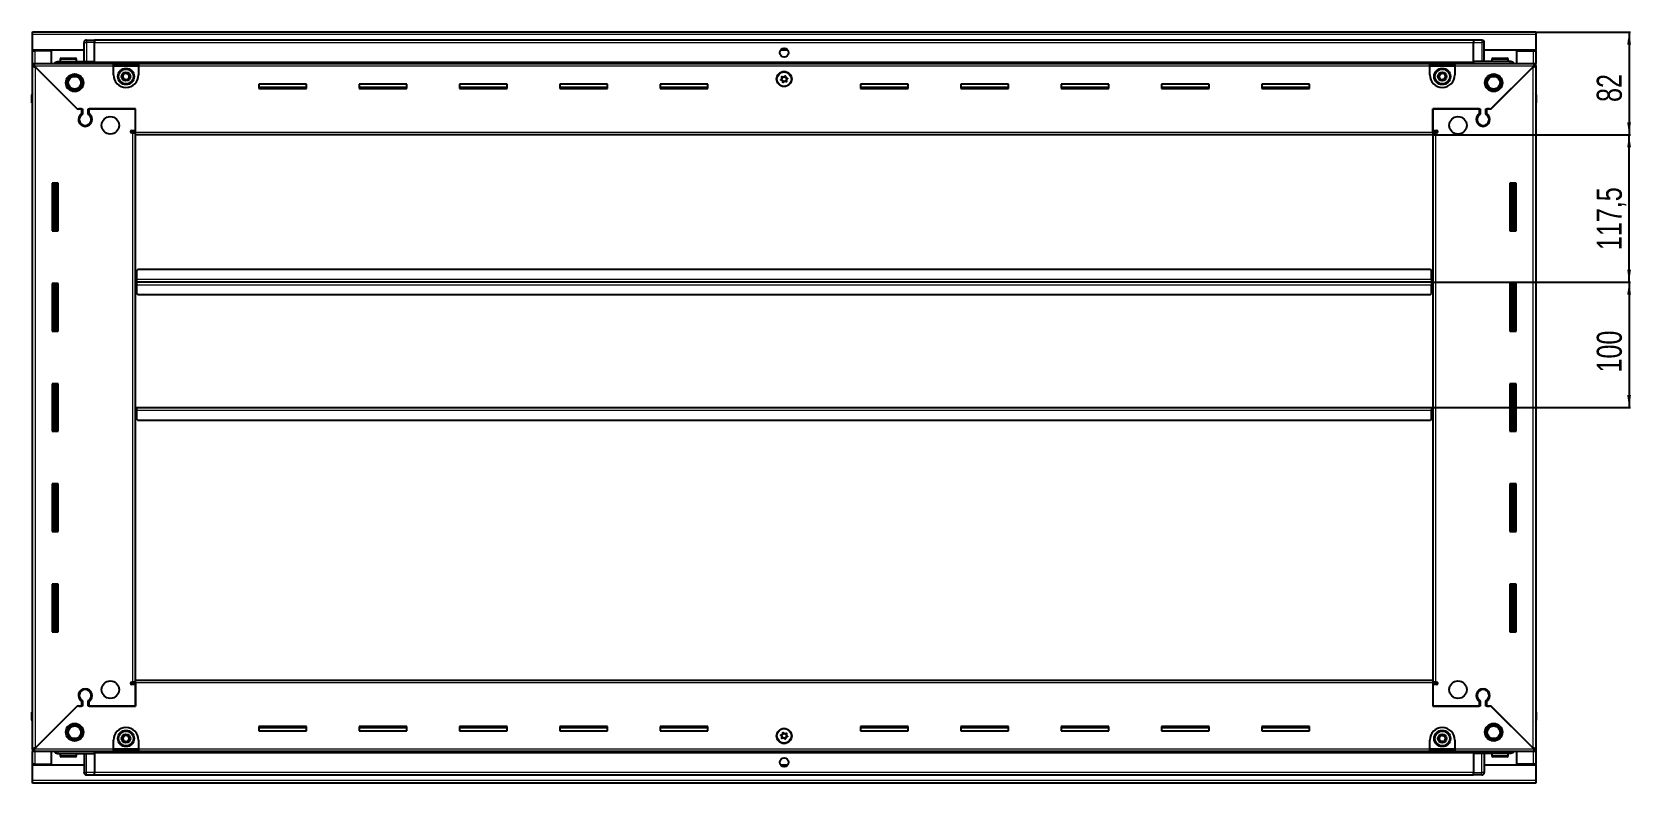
# Model space of a CAD drawing. Header units: millimetres. Extents: x 1315 to 5825, y -923 to 1662.
# Drawn here: x 4549 to 5825, y 877 to 1476 of the extents above; entities that cross this region are included whole.
import ezdxf

# ---------------------------------------------------------------- set-up
doc = ezdxf.new("R2010")
doc.units = ezdxf.units.MM
doc.layers.add('FORMAT', color=7, linetype='Continuous')
doc.styles.add('SLDTEXTSTYLE0', font='TXT', dxfattribs={"width": 0.75})
doc.dimstyles.new('SLDDIMSTYLE0', dxfattribs={"dimtxt": 20, "dimasz": 10, "dimexe": 0, "dimexo": 0.0625, "dimgap": 5, "dimtad": 2, "dimdec": 1, "dimrnd": 1e-09, "dimzin": 12, "dimdsep": 46, "dimtxsty": 'SLDTEXTSTYLE0', "dimsah": 1, "dimcen": 0.09, "dimadec": 0, "dimazin": 3, "dimtfac": 1, "dimtofl": 0, "dimtmove": 0, "dimatfit": 3, "dimfxl": 0, "dimfrac": 2, "dimtolj": 1, "dimtzin": 12, "dimarcsym": 0})

# ---------------------------------------------------------------- blocks, each defined once
blk = doc.blocks.new('_D_6')
at = {"layer": 'FORMAT'}
for p, q in [((5748.9, 1475.8), (5824.4, 1475.8)), ((5823.4, 1475.8), (5823.4, 1393.8)), ((5666.9, 1393.8), (5824.4, 1393.8))]:
    blk.add_line(p, q, dxfattribs=at)
for points in [[(5823.4, 1475.8), (5821.9, 1465.8), (5824.9, 1465.8)], [(5823.4, 1393.8), (5824.9, 1403.8), (5821.9, 1403.8)]]:
    blk.add_solid(points, dxfattribs=at)
at = {"layer": 'FORMAT', "insert": (5797.6, 1420), "char_height": 20, "attachment_point": 1, "rotation": 90, "style": 'SLDTEXTSTYLE0'}
blk.add_mtext('82', dxfattribs=at)
blk = doc.blocks.new('_D_7')
at = {"layer": 'FORMAT'}
for p, q in [((5666.9, 1393.8), (5824.4, 1393.8)), ((5823.4, 1276.3), (5823.4, 1393.8)), ((5665.9, 1276.3), (5824.4, 1276.3))]:
    blk.add_line(p, q, dxfattribs=at)
for points in [[(5823.4, 1393.8), (5821.9, 1383.8), (5824.9, 1383.8)], [(5823.4, 1276.3), (5824.9, 1286.3), (5821.9, 1286.3)]]:
    blk.add_solid(points, dxfattribs=at)
at = {"layer": 'FORMAT', "insert": (5797.6, 1301.8), "char_height": 20, "attachment_point": 1, "rotation": 90, "style": 'SLDTEXTSTYLE0'}
blk.add_mtext('117,5', dxfattribs=at)
blk = doc.blocks.new('_D_8')
at = {"layer": 'FORMAT'}
for p, q in [((5665.9, 1276.3), (5824.4, 1276.3)), ((5823.4, 1276.3), (5823.4, 1176.3)), ((5665.9, 1176.3), (5824.4, 1176.3))]:
    blk.add_line(p, q, dxfattribs=at)
for points in [[(5823.4, 1276.3), (5821.9, 1266.3), (5824.9, 1266.3)], [(5823.4, 1176.3), (5824.9, 1186.3), (5821.9, 1186.3)]]:
    blk.add_solid(points, dxfattribs=at)
at = {"layer": 'FORMAT', "insert": (5797.6, 1204.2), "char_height": 20, "attachment_point": 1, "rotation": 90, "style": 'SLDTEXTSTYLE0'}
blk.add_mtext('100', dxfattribs=at)

msp = doc.modelspace()

# ---------------------------------------------------------------- linework, layer by layer
at = {"color": 7, "linetype": 'Continuous', "lineweight": 25}
for p, q in [((4549.89, 1475.82), (5748.89, 1475.82)), ((4549.89, 1473.72), (4549.89, 1475.82)), ((4549.89, 1461.32), (4549.89, 1473.72)), ((4590.89, 1452.32), (4590.89, 1467.32)), ((4591.57, 1468.82), (4591.57, 1468.82)), ((4592.89, 1469.32), (4599.39, 1469.32)), ((4592.89, 1469.32), (4599.39, 1469.32)), ((4599.39, 1469.32), (4599.39, 1469.32)), ((4599.39, 1469.32), (4599.39, 1469.32)), ((4599.39, 1469.32), (4599.39, 1467.32)), ((5699.39, 1469.17), (4599.39, 1469.17)), ((4599.39, 1452.32), (4599.39, 1467.32)), ((5699.39, 1469.32), (5699.39, 1469.32)), ((5705.89, 1469.32), (5699.39, 1469.32)), ((5705.89, 1469.32), (5699.39, 1469.32)), ((5699.39, 1469.32), (5699.39, 1467.32)), ((5699.39, 1452.32), (5699.39, 1467.32)), ((5707.89, 1467.32), (5707.89, 1467.32)), ((5707.89, 1452.32), (5707.89, 1467.32)), ((5748.89, 1475.82), (5748.89, 1473.72)), ((5748.89, 1473.72), (5748.89, 1461.32)), ((4590.89, 1461.32), (4549.89, 1461.32)), ((4549.89, 1460.82), (4549.89, 1461.32)), ((4549.89, 1450.57), (4549.89, 1460.82)), ((4549.89, 1460.82), (4551.99, 1460.82)), ((4551.39, 1460.82), (4551.39, 1461.32)), ((4564.89, 1460.82), (4551.99, 1460.82)), ((4564.89, 1450.57), (4564.89, 1460.82)), ((4571.89, 1454.22), (4571.89, 1452.32)), ((4572.69, 1455.02), (4584.09, 1455.02)), ((4584.89, 1452.32), (4584.89, 1454.22)), ((5152.27, 1461.32), (5146.52, 1461.32)), ((5748.89, 1461.32), (5707.89, 1461.32)), ((5713.89, 1454.22), (5713.89, 1452.32)), ((5714.69, 1455.02), (5726.09, 1455.02)), ((5726.89, 1452.32), (5726.89, 1454.22)), ((5733.89, 1450.57), (5733.89, 1460.82)), ((5733.89, 1460.82), (5746.79, 1460.82)), ((5746.79, 1460.82), (5748.89, 1460.82)), ((5747.39, 1460.82), (5747.39, 1461.32)), ((5748.89, 1460.82), (5748.89, 1461.32)), ((5748.89, 1460.82), (5748.89, 1450.57)), ((4549.89, 1449.07), (4549.89, 1450.57)), ((4549.89, 1450.57), (4550.89, 1450.57)), ((4549.89, 1448.57), (4549.89, 1449.07)), ((4549.89, 1449.07), (4550.89, 1449.07)), ((4549.89, 904.07), (4549.89, 1448.57)), ((4551.39, 1448.57), (4549.89, 1448.57)), ((4550.89, 1449.07), (4550.89, 1450.57)), ((4550.89, 1450.57), (4614.39, 1450.57)), ((4551.49, 1448.47), (4585.39, 1414.57)), ((4586.09, 1413.87), (4551.99, 1447.97)), ((4570.39, 1452.32), (4599.39, 1452.32)), ((4599.32, 1450.57), (4599.39, 1452.29)), ((4599.39, 1452.32), (4599.39, 1451.82)), ((4599.39, 1451.17), (5699.39, 1451.17)), ((4614.39, 1448.47), (4614.39, 1450.57)), ((4614.39, 1450.57), (4634.39, 1450.57)), ((4614.39, 1449.07), (4634.39, 1449.07)), ((4614.39, 1441.57), (4614.39, 1448.47)), ((4634.39, 1450.57), (5664.39, 1450.57)), ((4634.39, 1450.57), (4634.39, 1448.47)), ((4634.39, 1448.47), (4634.39, 1441.57)), ((5664.39, 1448.47), (5664.39, 1450.57)), ((5664.39, 1450.57), (5684.39, 1450.57)), ((5664.39, 1449.07), (5684.39, 1449.07)), ((5664.39, 1441.57), (5664.39, 1448.47)), ((5684.39, 1450.57), (5684.39, 1448.47)), ((5684.39, 1450.57), (5747.89, 1450.57)), ((5684.39, 1448.47), (5684.39, 1441.57)), ((5699.39, 1452.32), (5699.39, 1451.82)), ((5728.39, 1452.32), (5699.39, 1452.32)), ((5699.39, 1452.29), (5699.47, 1450.57)), ((5746.79, 1447.97), (5712.69, 1413.87)), ((5713.39, 1414.57), (5747.29, 1448.47)), ((5747.39, 1448.57), (5748.89, 1448.57)), ((5747.89, 1449.07), (5747.89, 1450.57)), ((5747.89, 1450.57), (5748.89, 1450.57)), ((5747.89, 1449.07), (5748.89, 1449.07)), ((5748.89, 1449.07), (5748.89, 1450.57)), ((5748.89, 1449.07), (5748.89, 1448.57)), ((5748.89, 1448.57), (5748.89, 904.07)), ((4768.39, 1434.32), (4730.39, 1434.32)), ((4730.39, 1434.32), (4730.39, 1430.82)), ((4768.39, 1431.57), (4730.39, 1431.57)), ((4730.39, 1430.82), (4768.39, 1430.82)), ((4768.39, 1430.82), (4768.39, 1434.32)), ((4848.39, 1434.32), (4810.39, 1434.32)), ((4810.39, 1434.32), (4810.39, 1430.82)), ((4848.39, 1431.57), (4810.39, 1431.57)), ((4810.39, 1430.82), (4848.39, 1430.82)), ((4848.39, 1430.82), (4848.39, 1434.32)), ((4928.39, 1434.32), (4890.39, 1434.32)), ((4890.39, 1434.32), (4890.39, 1430.82)), ((4928.39, 1431.57), (4890.39, 1431.57)), ((4890.39, 1430.82), (4928.39, 1430.82)), ((4928.39, 1430.82), (4928.39, 1434.32)), ((5008.39, 1434.32), (4970.39, 1434.32)), ((4970.39, 1434.32), (4970.39, 1430.82)), ((5008.39, 1431.57), (4970.39, 1431.57)), ((4970.39, 1430.82), (5008.39, 1430.82)), ((5008.39, 1430.82), (5008.39, 1434.32)), ((5088.39, 1434.32), (5050.39, 1434.32)), ((5050.39, 1434.32), (5050.39, 1430.82)), ((5088.39, 1431.57), (5050.39, 1431.57)), ((5050.39, 1430.82), (5088.39, 1430.82)), ((5088.39, 1430.82), (5088.39, 1434.32)), ((5248.39, 1434.32), (5210.39, 1434.32)), ((5210.39, 1434.32), (5210.39, 1430.82)), ((5248.39, 1431.57), (5210.39, 1431.57)), ((5210.39, 1430.82), (5248.39, 1430.82)), ((5248.39, 1430.82), (5248.39, 1434.32)), ((5328.39, 1434.32), (5290.39, 1434.32)), ((5290.39, 1434.32), (5290.39, 1430.82)), ((5328.39, 1431.57), (5290.39, 1431.57)), ((5290.39, 1430.82), (5328.39, 1430.82)), ((5328.39, 1430.82), (5328.39, 1434.32)), ((5408.39, 1434.32), (5370.39, 1434.32)), ((5370.39, 1434.32), (5370.39, 1430.82)), ((5408.39, 1431.57), (5370.39, 1431.57)), ((5370.39, 1430.82), (5408.39, 1430.82)), ((5408.39, 1430.82), (5408.39, 1434.32)), ((5488.39, 1434.32), (5450.39, 1434.32)), ((5450.39, 1434.32), (5450.39, 1430.82)), ((5488.39, 1431.57), (5450.39, 1431.57)), ((5450.39, 1430.82), (5488.39, 1430.82)), ((5488.39, 1430.82), (5488.39, 1434.32)), ((5568.39, 1434.32), (5530.39, 1434.32)), ((5530.39, 1434.32), (5530.39, 1430.82)), ((5568.39, 1431.57), (5530.39, 1431.57)), ((5530.39, 1430.82), (5568.39, 1430.82)), ((5568.39, 1430.82), (5568.39, 1434.32)), ((4549.39, 1425.82), (4549.39, 1419.32)), ((4549.39, 1419.32), (4549.39, 1425.82)), ((4549.39, 1419.32), (4549.39, 1419.32)), ((4549.89, 1419.32), (4549.39, 1419.32)), ((4549.54, 1419.32), (4549.54, 933.32)), ((5748.89, 1427.15), (5748.89, 1427.15)), ((5748.89, 1419.32), (5749.39, 1419.32)), ((5749.24, 933.32), (5749.24, 1419.32)), ((5749.39, 1425.82), (5749.39, 1419.32)), ((5749.39, 1419.32), (5749.39, 1425.82)), ((5749.39, 1419.32), (5749.39, 1419.32)), ((5749.39, 1419.32), (5749.39, 1419.32)), ((4585.39, 1414.57), (4589.59, 1414.57)), ((4586.79, 1414.57), (4586.09, 1413.87)), ((4588.89, 1414.57), (4586.79, 1414.57)), ((4588.89, 1414.57), (4588.89, 1410.68)), ((4589.59, 1414.57), (4589.59, 1410.29)), ((4594.19, 1414.57), (4631.89, 1414.57)), ((4594.19, 1410.29), (4594.19, 1414.57)), ((4594.89, 1410.68), (4594.89, 1414.57)), ((4631.89, 1414.57), (4594.89, 1414.57)), ((4631.89, 1395.92), (4631.89, 1414.57)), ((4631.89, 1397.32), (4631.89, 1414.57)), ((5666.89, 1414.57), (5704.59, 1414.57)), ((5666.89, 1395.92), (5666.89, 1414.57)), ((5666.89, 1414.57), (5666.89, 1397.32)), ((5703.89, 1414.57), (5666.89, 1414.57)), ((5703.89, 1414.57), (5703.89, 1410.68)), ((5704.59, 1414.57), (5704.59, 1410.29)), ((5709.19, 1414.57), (5713.39, 1414.57)), ((5709.19, 1410.29), (5709.19, 1414.57)), ((5711.99, 1414.57), (5709.89, 1414.57)), ((5709.89, 1410.68), (5709.89, 1414.57)), ((5712.69, 1413.87), (5711.99, 1414.57)), ((4589.89, 1401.71), (4589.89, 1400.95)), ((4629.04, 1397.32), (4631.89, 1397.32)), ((4629.79, 1395.32), (4629.04, 1395.32)), ((4629.79, 1395.32), (4631.89, 1395.32)), ((4631.89, 1396.32), (4629.89, 1396.32)), ((4629.89, 1396.32), (4629.89, 1395.32)), ((4631.89, 1393.82), (4631.89, 1395.92)), ((5666.89, 1393.82), (4631.89, 1393.82)), ((4631.89, 958.82), (4631.89, 1393.82)), ((5666.89, 1397.32), (5669.74, 1397.32)), ((5668.89, 1396.32), (5666.89, 1396.32)), ((5666.89, 1395.92), (5666.89, 1393.82)), ((5666.89, 1395.32), (5668.99, 1395.32)), ((5666.89, 1393.82), (5666.89, 958.82)), ((5668.89, 1395.32), (5668.89, 1396.32)), ((5669.74, 1395.32), (5668.99, 1395.32)), ((5708.89, 1401.71), (5708.89, 1400.95)), ((4570.39, 1355.32), (4565.39, 1355.32)), ((4565.39, 1355.32), (4565.39, 1317.32)), ((4567.54, 1317.32), (4567.54, 1355.32)), ((4569.34, 1317.32), (4569.34, 1355.32)), ((4569.37, 1317.32), (4569.37, 1355.32)), ((4570.39, 1317.32), (4570.39, 1355.32)), ((5728.39, 1355.32), (5728.39, 1317.32)), ((5733.39, 1355.32), (5728.39, 1355.32)), ((5729.42, 1355.32), (5729.42, 1317.32)), ((5729.45, 1355.32), (5729.45, 1317.32)), ((5731.24, 1355.32), (5731.24, 1317.32)), ((5733.39, 1317.32), (5733.39, 1355.32)), ((4565.39, 1317.32), (4570.39, 1317.32)), ((5728.39, 1317.32), (5733.39, 1317.32)), ((4632.64, 1276.32), (4631.89, 1276.32)), ((4632.89, 1279.17), (4632.64, 1279.17)), ((4632.64, 1279.17), (4632.64, 1276.32)), ((4632.64, 1276.32), (4632.64, 1273.47)), ((4633.89, 1286.32), (4632.89, 1285.32)), ((4632.89, 1285.32), (4632.89, 1278.42)), ((4632.89, 1276.32), (4632.89, 1278.42)), ((4632.89, 1274.22), (4632.89, 1276.32)), ((5665.89, 1276.32), (4632.89, 1276.32)), ((5664.89, 1286.32), (4633.89, 1286.32)), ((5665.89, 1285.32), (5664.89, 1286.32)), ((5665.89, 1278.42), (5665.89, 1285.32)), ((5666.14, 1279.17), (5665.89, 1279.17)), ((5665.89, 1278.42), (5665.89, 1276.32)), ((5665.89, 1276.32), (5665.89, 1274.22)), ((5666.14, 1276.32), (5666.14, 1279.17)), ((5666.14, 1273.47), (5666.14, 1276.32)), ((5666.89, 1276.32), (5666.14, 1276.32)), ((4570.39, 1275.32), (4565.39, 1275.32)), ((4565.39, 1275.32), (4565.39, 1237.32)), ((4567.54, 1237.32), (4567.54, 1275.32)), ((4569.34, 1237.32), (4569.34, 1275.32)), ((4569.37, 1237.32), (4569.37, 1275.32)), ((4570.39, 1237.32), (4570.39, 1275.32)), ((4632.64, 1273.47), (4632.89, 1273.47)), ((4632.89, 1274.22), (4632.89, 1267.32)), ((4632.89, 1267.32), (4633.89, 1266.32)), ((4633.89, 1266.32), (5664.89, 1266.32)), ((5664.89, 1266.32), (5665.89, 1267.32)), ((5665.89, 1267.32), (5665.89, 1274.22)), ((5665.89, 1273.47), (5666.14, 1273.47)), ((5728.39, 1275.32), (5728.39, 1237.32)), ((5733.39, 1275.32), (5728.39, 1275.32)), ((5729.42, 1275.32), (5729.42, 1237.32)), ((5729.45, 1275.32), (5729.45, 1237.32)), ((5731.24, 1275.32), (5731.24, 1237.32)), ((5733.39, 1237.32), (5733.39, 1275.32)), ((4565.39, 1237.32), (4570.39, 1237.32)), ((5728.39, 1237.32), (5733.39, 1237.32)), ((4570.39, 1195.32), (4565.39, 1195.32)), ((4565.39, 1195.32), (4565.39, 1157.32)), ((4567.54, 1157.32), (4567.54, 1195.32)), ((4569.34, 1157.32), (4569.34, 1195.32)), ((4569.37, 1157.32), (4569.37, 1195.32)), ((4570.39, 1157.32), (4570.39, 1195.32)), ((5728.39, 1195.32), (5728.39, 1157.32)), ((5733.39, 1195.32), (5728.39, 1195.32)), ((5729.42, 1195.32), (5729.42, 1157.32)), ((5729.45, 1195.32), (5729.45, 1157.32)), ((5731.24, 1195.32), (5731.24, 1157.32)), ((5733.39, 1157.32), (5733.39, 1195.32)), ((4631.89, 1176.32), (4632.64, 1176.32)), ((4632.64, 1176.32), (4632.64, 1173.47)), ((4632.89, 1174.22), (4632.89, 1176.32)), ((4632.89, 1176.32), (5665.89, 1176.32)), ((4632.89, 1174.22), (4632.89, 1167.32)), ((5665.89, 1176.32), (5665.89, 1174.22)), ((5665.89, 1167.32), (5665.89, 1174.22)), ((5666.14, 1173.47), (5666.14, 1176.32)), ((5666.14, 1176.32), (5666.89, 1176.32)), ((4632.64, 1173.47), (4632.89, 1173.47)), ((4632.89, 1167.32), (4633.89, 1166.32)), ((4633.89, 1166.32), (5664.89, 1166.32)), ((5664.89, 1166.32), (5665.89, 1167.32)), ((5665.89, 1173.47), (5666.14, 1173.47)), ((4565.39, 1157.32), (4570.39, 1157.32)), ((5728.39, 1157.32), (5733.39, 1157.32)), ((4570.39, 1115.32), (4565.39, 1115.32)), ((4565.39, 1115.32), (4565.39, 1077.32)), ((4567.54, 1077.32), (4567.54, 1115.32)), ((4569.34, 1077.32), (4569.34, 1115.32)), ((4569.37, 1077.32), (4569.37, 1115.32)), ((4570.39, 1077.32), (4570.39, 1115.32)), ((5728.39, 1115.32), (5728.39, 1077.32)), ((5733.39, 1115.32), (5728.39, 1115.32)), ((5729.42, 1115.32), (5729.42, 1077.32)), ((5729.45, 1115.32), (5729.45, 1077.32)), ((5731.24, 1115.32), (5731.24, 1077.32)), ((5733.39, 1077.32), (5733.39, 1115.32)), ((4565.39, 1077.32), (4570.39, 1077.32)), ((5728.39, 1077.32), (5733.39, 1077.32)), ((4570.39, 1035.32), (4565.39, 1035.32)), ((4565.39, 1035.32), (4565.39, 997.32)), ((4567.54, 997.32), (4567.54, 1035.32)), ((4569.34, 997.32), (4569.34, 1035.32)), ((4569.37, 997.32), (4569.37, 1035.32)), ((4570.39, 997.32), (4570.39, 1035.32)), ((5728.39, 1035.32), (5728.39, 997.32)), ((5733.39, 1035.32), (5728.39, 1035.32)), ((5729.42, 1035.32), (5729.42, 997.32)), ((5729.45, 1035.32), (5729.45, 997.32)), ((5731.24, 1035.32), (5731.24, 997.32)), ((5733.39, 997.32), (5733.39, 1035.32)), ((4565.39, 997.32), (4570.39, 997.32)), ((5728.39, 997.32), (5733.39, 997.32)), ((4629.04, 957.32), (4629.79, 957.32)), ((4631.89, 957.32), (4629.79, 957.32)), ((4629.89, 957.32), (4629.89, 956.32)), ((4631.89, 956.72), (4631.89, 958.82)), ((4631.89, 958.82), (5666.89, 958.82)), ((4631.89, 956.72), (4631.89, 938.07)), ((5666.89, 958.82), (5666.89, 956.72)), ((5668.99, 957.32), (5666.89, 957.32)), ((5666.89, 956.72), (5666.89, 938.07)), ((5668.89, 956.32), (5668.89, 957.32)), ((5668.99, 957.32), (5669.74, 957.32)), ((4589.89, 951.7), (4589.89, 950.94)), ((4631.89, 955.32), (4629.04, 955.32)), ((4629.89, 956.32), (4631.89, 956.32)), ((4631.89, 938.07), (4631.89, 955.32)), ((5666.89, 956.32), (5668.89, 956.32)), ((5666.89, 955.32), (5666.89, 938.07)), ((5669.74, 955.32), (5666.89, 955.32)), ((5708.89, 951.7), (5708.89, 950.94)), ((4549.39, 933.32), (4549.39, 933.32)), ((4549.39, 926.82), (4549.39, 933.32)), ((4549.39, 933.32), (4549.39, 933.32)), ((4549.39, 933.32), (4549.39, 926.82)), ((4549.89, 933.32), (4549.39, 933.32)), ((4585.39, 938.07), (4551.49, 904.17)), ((4551.99, 904.67), (4586.09, 938.77)), ((4589.59, 938.07), (4585.39, 938.07)), ((4586.09, 938.77), (4586.79, 938.07)), ((4586.79, 938.07), (4588.89, 938.07)), ((4588.89, 941.96), (4588.89, 938.07)), ((4589.59, 942.36), (4589.59, 938.07)), ((4594.19, 938.07), (4594.19, 942.36)), ((4631.89, 938.07), (4594.19, 938.07)), ((4594.89, 938.07), (4594.89, 941.96)), ((4594.89, 938.07), (4631.89, 938.07)), ((5704.59, 938.07), (5666.89, 938.07)), ((5666.89, 938.07), (5703.89, 938.07)), ((5703.89, 941.96), (5703.89, 938.07)), ((5704.59, 942.36), (5704.59, 938.07)), ((5709.19, 938.07), (5709.19, 942.36)), ((5713.39, 938.07), (5709.19, 938.07)), ((5709.89, 938.07), (5709.89, 941.96)), ((5709.89, 938.07), (5711.99, 938.07)), ((5711.99, 938.07), (5712.69, 938.77)), ((5712.69, 938.77), (5746.79, 904.67)), ((5747.29, 904.17), (5713.39, 938.07)), ((5748.89, 933.32), (5749.39, 933.32)), ((5749.39, 933.32), (5749.39, 933.32)), ((5749.39, 926.82), (5749.39, 933.32)), ((5749.39, 933.32), (5749.39, 926.82)), ((4549.89, 925.5), (4549.89, 925.5)), ((4768.39, 921.82), (4730.39, 921.82)), ((4730.39, 921.82), (4730.39, 918.32)), ((4730.39, 921.07), (4768.39, 921.07)), ((4768.39, 918.32), (4768.39, 921.82)), ((4848.39, 921.82), (4810.39, 921.82)), ((4810.39, 921.82), (4810.39, 918.32)), ((4810.39, 921.07), (4848.39, 921.07)), ((4848.39, 918.32), (4848.39, 921.82)), ((4928.39, 921.82), (4890.39, 921.82)), ((4890.39, 921.82), (4890.39, 918.32)), ((4890.39, 921.07), (4928.39, 921.07)), ((4928.39, 918.32), (4928.39, 921.82)), ((5008.39, 921.82), (4970.39, 921.82)), ((4970.39, 921.82), (4970.39, 918.32)), ((4970.39, 921.07), (5008.39, 921.07)), ((5008.39, 918.32), (5008.39, 921.82)), ((5088.39, 921.82), (5050.39, 921.82)), ((5050.39, 921.82), (5050.39, 918.32)), ((5050.39, 921.07), (5088.39, 921.07)), ((5088.39, 918.32), (5088.39, 921.82)), ((5248.39, 921.82), (5210.39, 921.82)), ((5210.39, 921.82), (5210.39, 918.32)), ((5210.39, 921.07), (5248.39, 921.07)), ((5248.39, 918.32), (5248.39, 921.82)), ((5328.39, 921.82), (5290.39, 921.82)), ((5290.39, 921.82), (5290.39, 918.32)), ((5290.39, 921.07), (5328.39, 921.07)), ((5328.39, 918.32), (5328.39, 921.82)), ((5408.39, 921.82), (5370.39, 921.82)), ((5370.39, 921.82), (5370.39, 918.32)), ((5370.39, 921.07), (5408.39, 921.07)), ((5408.39, 918.32), (5408.39, 921.82)), ((5488.39, 921.82), (5450.39, 921.82)), ((5450.39, 921.82), (5450.39, 918.32)), ((5450.39, 921.07), (5488.39, 921.07)), ((5488.39, 918.32), (5488.39, 921.82)), ((5568.39, 921.82), (5530.39, 921.82)), ((5530.39, 921.82), (5530.39, 918.32)), ((5530.39, 921.07), (5568.39, 921.07)), ((5568.39, 918.32), (5568.39, 921.82)), ((4614.39, 904.17), (4614.39, 911.07)), ((4634.39, 911.07), (4634.39, 904.17)), ((4730.39, 918.32), (4768.39, 918.32)), ((4810.39, 918.32), (4848.39, 918.32)), ((4890.39, 918.32), (4928.39, 918.32)), ((4970.39, 918.32), (5008.39, 918.32)), ((5050.39, 918.32), (5088.39, 918.32)), ((5210.39, 918.32), (5248.39, 918.32)), ((5290.39, 918.32), (5328.39, 918.32)), ((5370.39, 918.32), (5408.39, 918.32)), ((5450.39, 918.32), (5488.39, 918.32)), ((5530.39, 918.32), (5568.39, 918.32)), ((5664.39, 904.17), (5664.39, 911.07)), ((5684.39, 911.07), (5684.39, 904.17)), ((4549.89, 903.57), (4549.89, 904.07)), ((4551.39, 904.07), (4549.89, 904.07)), ((4549.89, 903.57), (4549.89, 902.07)), ((4550.89, 903.57), (4549.89, 903.57)), ((4549.89, 891.82), (4549.89, 902.07)), ((4550.89, 902.07), (4549.89, 902.07)), ((4550.89, 903.57), (4550.89, 902.07)), ((4614.39, 902.07), (4550.89, 902.07)), ((4564.89, 891.82), (4564.89, 902.07)), ((4570.39, 900.32), (4599.39, 900.32)), ((4571.89, 900.32), (4571.89, 898.42)), ((4576.47, 897.62), (4572.69, 897.62)), ((4584.09, 897.62), (4576.47, 897.62)), ((4584.89, 898.42), (4584.89, 900.32)), ((4590.89, 900.32), (4590.89, 885.32)), ((4599.39, 900.36), (4599.32, 902.07)), ((5699.39, 901.47), (4599.39, 901.47)), ((4599.39, 900.32), (4599.39, 900.82)), ((4599.39, 900.32), (4599.39, 885.32)), ((4614.39, 902.07), (4614.39, 904.17)), ((4634.39, 903.57), (4614.39, 903.57)), ((4634.39, 902.07), (4614.39, 902.07)), ((4634.39, 904.17), (4634.39, 902.07)), ((5664.39, 902.07), (4634.39, 902.07)), ((5664.39, 902.07), (5664.39, 904.17)), ((5684.39, 903.57), (5664.39, 903.57)), ((5684.39, 902.07), (5664.39, 902.07)), ((5684.39, 904.17), (5684.39, 902.07)), ((5747.89, 902.07), (5684.39, 902.07)), ((5699.47, 902.07), (5699.39, 900.36)), ((5699.39, 900.32), (5699.39, 900.82)), ((5728.39, 900.32), (5699.39, 900.32)), ((5699.39, 900.32), (5699.39, 885.32)), ((5707.89, 900.32), (5707.89, 885.32)), ((5713.89, 900.32), (5713.89, 898.42)), ((5721.69, 897.62), (5714.69, 897.62)), ((5726.09, 897.62), (5721.69, 897.62)), ((5726.89, 898.42), (5726.89, 900.32)), ((5733.89, 891.82), (5733.89, 902.07)), ((5747.39, 904.07), (5748.89, 904.07)), ((5747.89, 903.57), (5747.89, 902.07)), ((5748.89, 903.57), (5747.89, 903.57)), ((5748.89, 902.07), (5747.89, 902.07)), ((5748.89, 904.07), (5748.89, 903.57)), ((5748.89, 903.57), (5748.89, 902.07)), ((5748.89, 902.07), (5748.89, 891.82)), ((4551.99, 891.82), (4549.89, 891.82)), ((4549.89, 891.32), (4549.89, 891.82)), ((4549.89, 878.92), (4549.89, 891.32)), ((4549.89, 891.32), (4590.89, 891.32)), ((4551.39, 891.32), (4551.39, 891.82)), ((4551.99, 891.82), (4564.89, 891.82)), ((4590.89, 885.32), (4590.89, 885.32)), ((4592.89, 883.32), (4599.39, 883.32)), ((4592.89, 883.32), (4599.39, 883.32)), ((4599.39, 883.32), (4599.39, 885.32)), ((4599.39, 883.47), (5699.39, 883.47)), ((4599.39, 883.32), (4599.39, 883.32)), ((5146.52, 891.32), (5152.27, 891.32)), ((5699.39, 883.32), (5699.39, 885.32)), ((5705.89, 883.32), (5699.39, 883.32)), ((5699.39, 883.32), (5699.39, 883.32)), ((5699.39, 883.32), (5699.39, 883.32)), ((5705.89, 883.32), (5699.39, 883.32)), ((5707.22, 883.82), (5707.22, 883.82)), ((5707.89, 891.32), (5748.89, 891.32)), ((5746.79, 891.82), (5733.89, 891.82)), ((5748.89, 891.82), (5746.79, 891.82)), ((5747.39, 891.32), (5747.39, 891.82)), ((5748.89, 891.32), (5748.89, 891.82)), ((5748.89, 891.32), (5748.89, 878.92)), ((4549.89, 876.82), (4549.89, 878.92)), ((5748.89, 876.82), (4549.89, 876.82)), ((5748.89, 878.92), (5748.89, 876.82))]:
    msp.add_line(p, q, dxfattribs=at)
at = {"color": 8, "linetype": 'Continuous', "lineweight": 18}
for p, q in [((5748.89, 1473.72), (4549.89, 1473.72)), ((4590.89, 1467.32), (4592.89, 1467.32)), ((4592.89, 1469.32), (4592.89, 1467.32)), ((4592.89, 1467.32), (4592.89, 1452.32)), ((4599.39, 1467.32), (4592.89, 1467.32)), ((5699.39, 1467.17), (4599.39, 1467.17)), ((5699.39, 1467.32), (5705.89, 1467.32)), ((5705.89, 1469.32), (5705.89, 1467.32)), ((5707.89, 1467.32), (5705.89, 1467.32)), ((5705.89, 1467.32), (5705.89, 1452.32)), ((4551.99, 1460.82), (4551.99, 1461.32)), ((4551.99, 1450.57), (4551.99, 1460.82)), ((4571.89, 1454.22), (4584.89, 1454.22)), ((5713.89, 1454.22), (5726.89, 1454.22)), ((5746.79, 1461.32), (5746.79, 1460.82)), ((5746.79, 1460.82), (5746.79, 1450.57)), ((4614.39, 1448.47), (4551.49, 1448.47)), ((4551.99, 1447.97), (4551.99, 904.67)), ((5699.39, 1451.82), (4599.39, 1451.82)), ((5699.39, 1450.59), (4599.39, 1450.59)), ((4614.39, 1448.47), (4634.39, 1448.47)), ((5664.39, 1448.47), (4634.39, 1448.47)), ((5664.39, 1448.47), (5684.39, 1448.47)), ((5747.29, 1448.47), (5684.39, 1448.47)), ((5746.79, 904.67), (5746.79, 1447.97)), ((4549.89, 1425.82), (4549.39, 1425.82)), ((5748.89, 1425.82), (5749.39, 1425.82)), ((4629.79, 957.32), (4629.79, 1395.32)), ((4631.89, 1395.92), (5666.89, 1395.92)), ((5668.99, 1395.32), (5668.99, 957.32)), ((4566.89, 1355.32), (4566.89, 1317.32)), ((4568.13, 1355.32), (4568.13, 1317.32)), ((5730.66, 1317.32), (5730.66, 1355.32)), ((5731.89, 1317.32), (5731.89, 1355.32)), ((5665.89, 1278.42), (4632.89, 1278.42)), ((4566.89, 1275.32), (4566.89, 1237.32)), ((4568.13, 1275.32), (4568.13, 1237.32)), ((4632.89, 1274.22), (5665.89, 1274.22)), ((5730.66, 1237.32), (5730.66, 1275.32)), ((5731.89, 1237.32), (5731.89, 1275.32)), ((4566.89, 1195.32), (4566.89, 1157.32)), ((4568.13, 1195.32), (4568.13, 1157.32)), ((5730.66, 1157.32), (5730.66, 1195.32)), ((5731.89, 1157.32), (5731.89, 1195.32)), ((4632.89, 1174.22), (5665.89, 1174.22)), ((4566.89, 1115.32), (4566.89, 1077.32)), ((4568.13, 1115.32), (4568.13, 1077.32)), ((5730.66, 1077.32), (5730.66, 1115.32)), ((5731.89, 1077.32), (5731.89, 1115.32)), ((4566.89, 1035.32), (4566.89, 997.32)), ((4568.13, 1035.32), (4568.13, 997.32)), ((5730.66, 997.32), (5730.66, 1035.32)), ((5731.89, 997.32), (5731.89, 1035.32)), ((5666.89, 956.72), (4631.89, 956.72)), ((4549.89, 926.82), (4549.39, 926.82)), ((5748.89, 926.82), (5749.39, 926.82)), ((4551.49, 904.17), (4614.39, 904.17)), ((4551.99, 891.82), (4551.99, 902.07)), ((4576.2, 898.42), (4571.89, 898.42)), ((4584.89, 898.42), (4576.2, 898.42)), ((4592.89, 885.32), (4592.89, 900.32)), ((4599.39, 902.06), (5699.39, 902.06)), ((4599.39, 900.82), (5699.39, 900.82)), ((4634.39, 904.17), (4614.39, 904.17)), ((4634.39, 904.17), (5664.39, 904.17)), ((5684.39, 904.17), (5664.39, 904.17)), ((5684.39, 904.17), (5747.29, 904.17)), ((5705.89, 885.32), (5705.89, 900.32)), ((5721.87, 898.42), (5713.89, 898.42)), ((5726.89, 898.42), (5721.87, 898.42)), ((5746.79, 902.07), (5746.79, 891.82)), ((4551.99, 891.32), (4551.99, 891.82)), ((4590.89, 885.32), (4592.89, 885.32)), ((4592.89, 883.32), (4592.89, 885.32)), ((4599.39, 885.32), (4592.89, 885.32)), ((4599.39, 885.47), (5699.39, 885.47)), ((5699.39, 885.32), (5705.89, 885.32)), ((5707.89, 885.32), (5705.89, 885.32)), ((5705.89, 883.32), (5705.89, 885.32)), ((5746.79, 891.82), (5746.79, 891.32)), ((5748.89, 878.92), (4549.89, 878.92))]:
    msp.add_line(p, q, dxfattribs=at)
at = {"color": 7, "linetype": 'Continuous', "lineweight": 25, "flags": 128}
msp.add_lwpolyline([(4591.04, 884.57), (4590.93, 884.93), (4590.89, 885.32)], dxfattribs=at)
at = {"color": 7, "linetype": 'Continuous', "lineweight": 25}
for centre, radius in [((5149.39, 1459.32), 3.5), ((4583.39, 1435.32), 7), ((4624.39, 1440.32), 6.5), ((4624.39, 1440.32), 3.46), ((5149.39, 1438.32), 6), ((5149.39, 1438.17), 5.79), ((5674.39, 1440.32), 6.5), ((5674.39, 1440.32), 3.46), ((5715.39, 1435.32), 7), ((4583.39, 1435.32), 6.02), ((4583.39, 1435.32), 5.1), ((5149.39, 1438.17), 1.85), ((5715.39, 1435.32), 6.02), ((5715.39, 1435.32), 5.1), ((4611.89, 1401.32), 7), ((5686.89, 1401.32), 7), ((4611.89, 951.32), 7), ((5686.89, 951.32), 7), ((4583.39, 917.32), 7), ((4583.39, 917.32), 6.03), ((4583.39, 917.32), 5.1), ((4624.39, 912.32), 6.5), ((5149.39, 914.32), 6), ((5149.39, 914.47), 5.79), ((5674.39, 912.32), 6.5), ((5715.39, 917.32), 7), ((5715.39, 917.32), 6.03), ((5715.39, 917.32), 5.1), ((4624.39, 912.32), 3.46), ((5149.39, 914.47), 1.85), ((5674.39, 912.32), 3.46), ((5149.39, 893.32), 3.5)]:
    msp.add_circle(centre, radius, dxfattribs=at)
at = {"color": 8, "linetype": 'Continuous', "lineweight": 18}
for centre in [(4624.39, 1440.32), (5674.39, 1440.32), (4624.39, 912.32), (5674.39, 912.32)]:
    msp.add_circle(centre, 5.7, dxfattribs=at)
at = {"color": 7, "linetype": 'Continuous', "lineweight": 25}
for centre, radius, start, end in [((4592.89, 1467.32), 2, 90, 180), ((4592.89, 1467.32), 2, 90, 131.40962), ((5705.89, 1467.32), 2, 0, 90), ((5705.89, 1467.32), 2, 0, 90), ((4572.69, 1454.22), 0.8, 90, 180), ((4584.09, 1454.22), 0.8, 0, 90), ((5714.69, 1454.22), 0.8, 90, 180), ((5726.09, 1454.22), 0.8, 0, 90), ((4590.69, 1452.52), 0.2, 270, 0), ((4624.39, 1441.57), 10, 180, 270), ((4624.39, 1440.32), 2.5, 134.01559, 194.01559), ((4624.39, 1440.32), 2.5, 74.01559, 134.01559), ((4624.39, 1441.57), 10, 270, 0), ((4624.39, 1440.32), 2.5, 14.01559, 74.01559), ((5674.39, 1441.57), 10, 180, 270), ((5674.39, 1440.32), 2.5, 100.11158, 160.11158), ((5674.39, 1440.32), 2.5, 40.11158, 100.11158), ((5674.39, 1441.57), 10, 270, 0), ((5674.39, 1440.32), 2.5, 340.11158, 40.11158), ((5708.09, 1452.52), 0.2, 180, 270), ((4624.39, 1440.32), 2.5, 194.01559, 254.01559), ((4624.39, 1440.32), 2.5, 254.01559, 314.01559), ((4624.39, 1440.32), 2.5, 314.01559, 14.01559), ((5674.39, 1440.32), 2.5, 160.11158, 220.11158), ((5674.39, 1440.32), 2.5, 220.11158, 280.11158), ((5674.39, 1440.32), 2.5, 280.11158, 340.11158), ((4551.39, 1425.82), 2, 138.57492, 180), ((4551.39, 1425.82), 2, 138.59038, 180), ((5747.39, 1425.82), 2, 33.78451, 41.40962), ((5747.39, 1425.82), 2, 0, 41.40962), ((5747.39, 1425.82), 2, 0, 19.56674), ((4591.89, 1406.07), 5.5, 123.05573, 56.94427), ((4591.89, 1406.07), 4.8, 118.63099, 61.36901), ((5706.89, 1406.07), 5.5, 123.05573, 56.94427), ((5706.89, 1406.07), 4.8, 118.63099, 61.36901), ((4629.04, 1396.32), 1, 90, 270), ((5669.74, 1396.32), 1, 270, 90), ((4629.04, 956.32), 1, 90, 270), ((5669.74, 956.32), 1, 270, 90), ((4591.89, 946.57), 5.5, 303.05573, 236.94427), ((4591.89, 946.57), 4.8, 298.63099, 241.36901), ((5706.89, 946.57), 5.5, 303.05573, 236.94427), ((5706.89, 946.57), 4.8, 298.63099, 241.36901), ((4551.39, 926.82), 2, 180, 221.39416), ((4624.39, 911.07), 10, 90, 180), ((4624.39, 911.07), 10, 0, 90), ((5674.39, 911.07), 10, 90, 180), ((5674.39, 911.07), 10, 0, 90), ((5747.39, 926.82), 2, 318.57492, 360), ((5747.39, 926.82), 2, 318.59038, 0), ((4624.39, 912.32), 2.5, 127.47401, 187.47401), ((4624.39, 912.32), 2.5, 187.47401, 247.47401), ((4624.39, 912.32), 2.5, 67.47401, 127.47401), ((4624.39, 912.32), 2.5, 247.47401, 307.47401), ((4624.39, 912.32), 2.5, 7.47401, 67.47401), ((4624.39, 912.32), 2.5, 307.47401, 7.47401), ((5674.39, 912.32), 2.5, 147.04236, 207.04236), ((5674.39, 912.32), 2.5, 207.04236, 267.04236), ((5674.39, 912.32), 2.5, 87.04236, 147.04236), ((5674.39, 912.32), 2.5, 267.04236, 327.04236), ((5674.39, 912.32), 2.5, 27.04236, 87.04236), ((5674.39, 912.32), 2.5, 327.04236, 27.04236), ((4572.69, 898.42), 0.8, 180, 270), ((4584.09, 898.42), 0.8, 270, 360), ((4590.69, 900.12), 0.2, 0, 90), ((5708.09, 900.12), 0.2, 90, 180), ((5714.69, 898.42), 0.8, 180, 270), ((5726.09, 898.42), 0.8, 270, 0), ((4592.89, 885.32), 2, 180, 270), ((5705.89, 885.32), 2, 270, 0), ((5705.89, 885.32), 2, 270, 288.58003), ((5705.89, 885.32), 2, 303.94202, 311.40962)]:
    msp.add_arc(centre, radius, start, end, dxfattribs=at)
for points, knots in [([(4549.89, 1448.57), (4549.92, 1448.53), (4549.97, 1448.44), (4550.37, 1448.3), (4550.92, 1448.17), (4551.5, 1448.06), (4551.87, 1448), (4551.99, 1447.97)], [0, 0, 0, 0, 0.2302553, 0.4485219, 0.6667858, 0.8850496, 1, 1, 1, 1]), ([(4551.49, 1448.47), (4551.45, 1448.73), (4551.36, 1449.22), (4551.22, 1449.86), (4551.09, 1450.33), (4550.98, 1450.55), (4550.92, 1450.57), (4550.89, 1450.57)], [0, 0, 0, 0, 0.2302553, 0.4485219, 0.6667858, 0.8850496, 1, 1, 1, 1]), ([(4567.18, 1450.57), (4567.3, 1450.77), (4567.69, 1451.42), (4568.84, 1452.13), (4569.88, 1452.26), (4570.39, 1452.32)], [0, 0, 0, 0, 0.1822499, 0.5911249, 1, 1, 1, 1]), ([(4599.39, 1452.32), (4599.39, 1452.29), (4599.39, 1452.21), (4599.39, 1451.59), (4599.39, 1451.03), (4599.39, 1450.66), (4599.39, 1450.65)], [0, 0, 0, 0, 0.3302662, 0.6605324, 0.9907986, 1, 1, 1, 1]), ([(4621.62, 1441.12), (4621.99, 1441.48), (4622.68, 1442.15), (4623.37, 1442.81), (4623.69, 1443.12)], [0, 0, 0, 0, 0.5346859, 1, 1, 1, 1]), ([(4623.69, 1443.12), (4624.19, 1442.98), (4625.12, 1442.72), (4626.04, 1442.45), (4626.47, 1442.33)], [0, 0, 0, 0, 0.5346859, 1, 1, 1, 1]), ([(4626.47, 1442.33), (4626.5, 1442.21), (4626.64, 1441.63), (4626.89, 1440.66), (4627.08, 1439.86), (4627.17, 1439.53)], [0, 0, 0, 0, 0.1331247, 0.6370994, 1, 1, 1, 1]), ([(5671.55, 1439.82), (5671.59, 1439.93), (5671.8, 1440.5), (5672.14, 1441.43), (5672.42, 1442.21), (5672.53, 1442.53)], [0, 0, 0, 0, 0.1331247, 0.6370994, 1, 1, 1, 1]), ([(5672.53, 1442.53), (5673.04, 1442.62), (5673.99, 1442.79), (5674.94, 1442.96), (5675.38, 1443.04)], [0, 0, 0, 0, 0.53468586, 1, 1, 1, 1]), ([(5675.38, 1443.04), (5675.71, 1442.64), (5676.33, 1441.91), (5676.95, 1441.17), (5677.24, 1440.83)], [0, 0, 0, 0, 0.5346859, 1, 1, 1, 1]), ([(5699.39, 1452.32), (5699.39, 1452.29), (5699.39, 1452.21), (5699.39, 1451.59), (5699.39, 1451.03), (5699.39, 1450.66), (5699.39, 1450.65)], [0, 0, 0, 0, 0.3302662, 0.6605324, 0.9907986, 1, 1, 1, 1]), ([(5731.61, 1450.57), (5731.49, 1450.77), (5731.1, 1451.42), (5729.95, 1452.13), (5728.91, 1452.26), (5728.39, 1452.32)], [0, 0, 0, 0, 0.1822499, 0.5911249, 1, 1, 1, 1]), ([(5746.79, 1447.97), (5747.05, 1448.02), (5747.54, 1448.11), (5748.18, 1448.24), (5748.65, 1448.37), (5748.87, 1448.48), (5748.89, 1448.55), (5748.89, 1448.57)], [0, 0, 0, 0, 0.2302553, 0.4485219, 0.6667858, 0.8850496, 1, 1, 1, 1]), ([(5747.89, 1450.57), (5747.85, 1450.55), (5747.76, 1450.49), (5747.62, 1450.1), (5747.49, 1449.54), (5747.38, 1448.96), (5747.32, 1448.6), (5747.29, 1448.47)], [0, 0, 0, 0, 0.2302553, 0.4485219, 0.6667858, 0.8850496, 1, 1, 1, 1]), ([(4622.32, 1438.32), (4622.23, 1438.65), (4622.03, 1439.45), (4621.79, 1440.42), (4621.65, 1441), (4621.62, 1441.12)], [0, 0, 0, 0, 0.3629006, 0.8668753, 1, 1, 1, 1]), ([(4625.09, 1437.52), (4624.6, 1437.66), (4623.67, 1437.93), (4622.75, 1438.19), (4622.32, 1438.32)], [0, 0, 0, 0, 0.5346859, 1, 1, 1, 1]), ([(4627.17, 1439.53), (4626.8, 1439.17), (4626.1, 1438.5), (4625.41, 1437.83), (4625.09, 1437.52)], [0, 0, 0, 0, 0.5346859, 1, 1, 1, 1]), ([(5147.51, 1440.24), (5147.5, 1440.23), (5147.48, 1440.21), (5147.47, 1440.15), (5147.49, 1440.01), (5147.58, 1439.64), (5147.72, 1439.11), (5147.55, 1438.5), (5147.2, 1438.13), (5146.89, 1437.88), (5146.72, 1437.72), (5146.67, 1437.64), (5146.65, 1437.6), (5146.66, 1437.57), (5146.68, 1437.54), (5146.73, 1437.49), (5146.98, 1437.39), (5147.44, 1437.29), (5148.08, 1436.98), (5148.33, 1436.31), (5148.39, 1435.84), (5148.47, 1435.58), (5148.51, 1435.53), (5148.53, 1435.51), (5148.56, 1435.5), (5148.6, 1435.51), (5148.64, 1435.52), (5148.71, 1435.57), (5148.88, 1435.72), (5149.15, 1435.99), (5149.55, 1436.31), (5150.17, 1436.42), (5150.68, 1436.23), (5151.05, 1436.1), (5151.2, 1436.07), (5151.25, 1436.09), (5151.28, 1436.1), (5151.3, 1436.13), (5151.31, 1436.19), (5151.3, 1436.34), (5151.2, 1436.71), (5151.06, 1437.23), (5151.23, 1437.84), (5151.59, 1438.21), (5151.89, 1438.46), (5152.07, 1438.63), (5152.12, 1438.71), (5152.13, 1438.75), (5152.13, 1438.78), (5152.11, 1438.81), (5152.06, 1438.85), (5151.81, 1438.95), (5151.35, 1439.06), (5150.71, 1439.37), (5150.45, 1440.03), (5150.4, 1440.51), (5150.32, 1440.76), (5150.28, 1440.82), (5150.25, 1440.84), (5150.22, 1440.85), (5150.19, 1440.84), (5150.15, 1440.82), (5150.08, 1440.78), (5149.91, 1440.63), (5149.64, 1440.36), (5149.24, 1440.04), (5148.61, 1439.93), (5148.11, 1440.11), (5147.74, 1440.25), (5147.59, 1440.27), (5147.53, 1440.26), (5147.52, 1440.25), (5147.51, 1440.24)], [0, 0, 0, 0, 0.0020087, 0.00442, 0.0093647, 0.0255282, 0.0677053, 0.0957862, 0.1246456, 0.1503415, 0.1605194, 0.1633943, 0.1656965, 0.1672448, 0.1688741, 0.1707699, 0.1786058, 0.2119941, 0.2499945, 0.2879948, 0.3213831, 0.329219, 0.3311148, 0.3327441, 0.3342924, 0.3362166, 0.3385353, 0.3413178, 0.349662, 0.3753578, 0.4042173, 0.4322982, 0.4744753, 0.4906388, 0.4966691, 0.49844, 0.5, 0.5020087, 0.50442, 0.5093647, 0.5255282, 0.5677053, 0.5957862, 0.6246456, 0.6503415, 0.6605194, 0.6633943, 0.6656965, 0.6672448, 0.6688741, 0.6707699, 0.6786058, 0.7119941, 0.7499945, 0.7879948, 0.8213831, 0.829219, 0.8311148, 0.8327441, 0.8342924, 0.8362166, 0.8385353, 0.8413178, 0.849662, 0.8753578, 0.9042173, 0.9322982, 0.9744753, 0.9906388, 0.9966691, 0.99844, 1, 1, 1, 1]), ([(5673.41, 1437.61), (5673.08, 1438), (5672.46, 1438.74), (5671.84, 1439.48), (5671.55, 1439.82)], [0, 0, 0, 0, 0.5346859, 1, 1, 1, 1]), ([(5676.25, 1438.12), (5675.75, 1438.03), (5674.8, 1437.86), (5673.85, 1437.69), (5673.41, 1437.61)], [0, 0, 0, 0, 0.53468586, 1, 1, 1, 1]), ([(5677.24, 1440.83), (5677.12, 1440.51), (5676.84, 1439.73), (5676.5, 1438.8), (5676.3, 1438.23), (5676.25, 1438.12)], [0, 0, 0, 0, 0.3629006, 0.8668753, 1, 1, 1, 1]), ([(4621.73, 913.43), (4621.83, 913.51), (4622.3, 913.87), (4623.09, 914.48), (4623.74, 914.98), (4624.02, 915.19)], [0, 0, 0, 0, 0.1331247, 0.6370994, 1, 1, 1, 1]), ([(4622.1, 910.57), (4622.04, 911.08), (4621.91, 912.03), (4621.78, 912.99), (4621.73, 913.43)], [0, 0, 0, 0, 0.5346859, 1, 1, 1, 1]), ([(4624.77, 909.46), (4624.29, 909.66), (4623.4, 910.03), (4622.51, 910.4), (4622.1, 910.57)], [0, 0, 0, 0, 0.5346859, 1, 1, 1, 1]), ([(4624.02, 915.19), (4624.49, 914.99), (4625.39, 914.62), (4626.27, 914.25), (4626.68, 914.08)], [0, 0, 0, 0, 0.5346859, 1, 1, 1, 1]), ([(4627.06, 911.22), (4626.79, 911.01), (4626.13, 910.51), (4625.34, 909.9), (4624.87, 909.54), (4624.77, 909.46)], [0, 0, 0, 0, 0.3629006, 0.8668753, 1, 1, 1, 1]), ([(4626.68, 914.08), (4626.75, 913.57), (4626.88, 912.61), (4627, 911.66), (4627.06, 911.22)], [0, 0, 0, 0, 0.5346859, 1, 1, 1, 1]), ([(5147.51, 912.4), (5147.52, 912.4), (5147.54, 912.38), (5147.6, 912.38), (5147.74, 912.4), (5148.11, 912.54), (5148.61, 912.72), (5149.24, 912.61), (5149.64, 912.29), (5149.92, 912.01), (5150.1, 911.85), (5150.18, 911.81), (5150.22, 911.8), (5150.25, 911.81), (5150.28, 911.83), (5150.32, 911.88), (5150.4, 912.14), (5150.45, 912.61), (5150.71, 913.28), (5151.35, 913.59), (5151.81, 913.69), (5152.06, 913.79), (5152.11, 913.84), (5152.13, 913.87), (5152.13, 913.9), (5152.12, 913.93), (5152.1, 913.97), (5152.05, 914.04), (5151.89, 914.19), (5151.59, 914.43), (5151.23, 914.8), (5151.06, 915.41), (5151.2, 915.94), (5151.3, 916.32), (5151.31, 916.47), (5151.3, 916.52), (5151.28, 916.55), (5151.24, 916.56), (5151.19, 916.57), (5151.04, 916.54), (5150.68, 916.41), (5150.17, 916.23), (5149.55, 916.34), (5149.15, 916.66), (5148.87, 916.94), (5148.69, 917.09), (5148.61, 917.14), (5148.57, 917.15), (5148.53, 917.14), (5148.51, 917.12), (5148.47, 917.06), (5148.39, 916.81), (5148.33, 916.33), (5148.08, 915.67), (5147.44, 915.36), (5146.98, 915.25), (5146.73, 915.15), (5146.68, 915.11), (5146.66, 915.08), (5146.65, 915.05), (5146.66, 915.01), (5146.68, 914.98), (5146.74, 914.91), (5146.9, 914.76), (5147.2, 914.52), (5147.55, 914.14), (5147.72, 913.53), (5147.58, 913.01), (5147.48, 912.63), (5147.47, 912.48), (5147.49, 912.43), (5147.5, 912.41), (5147.51, 912.4)], [0, 0, 0, 0, 0.0020087, 0.00442, 0.0093647, 0.0255282, 0.0677053, 0.0957862, 0.1246456, 0.1503415, 0.1605194, 0.1633943, 0.1656965, 0.1672448, 0.1688741, 0.1707699, 0.1786058, 0.2119941, 0.2499945, 0.2879948, 0.3213831, 0.329219, 0.3311148, 0.3327441, 0.3342924, 0.3362166, 0.3385353, 0.3413178, 0.349662, 0.3753578, 0.4042173, 0.4322982, 0.4744753, 0.4906388, 0.4966691, 0.49844, 0.5, 0.5020087, 0.50442, 0.5093647, 0.5255282, 0.5677053, 0.5957862, 0.6246456, 0.6503415, 0.6605194, 0.6633943, 0.6656965, 0.6672448, 0.6688741, 0.6707699, 0.6786058, 0.7119941, 0.7499945, 0.7879948, 0.8213831, 0.829219, 0.8311148, 0.8327441, 0.8342924, 0.8362166, 0.8385353, 0.8413178, 0.849662, 0.8753578, 0.9042173, 0.9322982, 0.9744753, 0.9906388, 0.9966691, 0.99844, 1, 1, 1, 1]), ([(5671.51, 912.47), (5671.79, 912.91), (5672.32, 913.71), (5672.84, 914.52), (5673.08, 914.89)], [0, 0, 0, 0, 0.5346859, 1, 1, 1, 1]), ([(5672.82, 909.9), (5672.59, 910.36), (5672.15, 911.22), (5671.71, 912.07), (5671.51, 912.47)], [0, 0, 0, 0, 0.5346859, 1, 1, 1, 1]), ([(5675.71, 909.75), (5675.36, 909.77), (5674.54, 909.81), (5673.55, 909.86), (5672.95, 909.89), (5672.82, 909.9)], [0, 0, 0, 0, 0.3629006, 0.8668753, 1, 1, 1, 1]), ([(5673.08, 914.89), (5673.21, 914.89), (5673.8, 914.86), (5674.8, 914.81), (5675.62, 914.76), (5675.96, 914.75)], [0, 0, 0, 0, 0.1331247, 0.6370994, 1, 1, 1, 1]), ([(5677.28, 912.17), (5677, 911.74), (5676.47, 910.93), (5675.95, 910.13), (5675.71, 909.75)], [0, 0, 0, 0, 0.5346859, 1, 1, 1, 1]), ([(5675.96, 914.75), (5676.2, 914.29), (5676.64, 913.43), (5677.07, 912.57), (5677.28, 912.17)], [0, 0, 0, 0, 0.5346859, 1, 1, 1, 1]), ([(4551.99, 904.67), (4551.74, 904.63), (4551.25, 904.54), (4550.6, 904.4), (4550.14, 904.27), (4549.92, 904.16), (4549.9, 904.1), (4549.89, 904.07)], [0, 0, 0, 0, 0.2302553, 0.4485219, 0.6667858, 0.8850496, 1, 1, 1, 1]), ([(4550.89, 902.07), (4550.94, 902.1), (4551.03, 902.15), (4551.16, 902.55), (4551.29, 903.1), (4551.4, 903.68), (4551.47, 904.05), (4551.49, 904.17)], [0, 0, 0, 0, 0.2302553, 0.4485219, 0.6667858, 0.8850496, 1, 1, 1, 1]), ([(4567.18, 902.07), (4567.3, 901.87), (4567.69, 901.22), (4568.84, 900.51), (4569.88, 900.39), (4570.39, 900.32)], [0, 0, 0, 0, 0.1822499, 0.5911249, 1, 1, 1, 1]), ([(4599.39, 900.32), (4599.39, 900.36), (4599.39, 900.44), (4599.39, 901.05), (4599.39, 901.63), (4599.39, 902.03), (4599.39, 902.06)], [0, 0, 0, 0, 0.3242788, 0.6485576, 0.9728365, 1, 1, 1, 1]), ([(5699.39, 900.32), (5699.39, 900.36), (5699.39, 900.44), (5699.39, 901.05), (5699.39, 901.63), (5699.39, 902.03), (5699.39, 902.06)], [0, 0, 0, 0, 0.32427882, 0.64855764, 0.97283646, 1, 1, 1, 1]), ([(5731.61, 902.07), (5731.49, 901.87), (5731.1, 901.22), (5729.95, 900.51), (5728.91, 900.39), (5728.39, 900.32)], [0, 0, 0, 0, 0.1822499, 0.5911249, 1, 1, 1, 1]), ([(5748.89, 904.07), (5748.87, 904.12), (5748.81, 904.21), (5748.42, 904.34), (5747.86, 904.47), (5747.28, 904.58), (5746.92, 904.65), (5746.79, 904.67)], [0, 0, 0, 0, 0.2302553, 0.4485219, 0.6667858, 0.8850496, 1, 1, 1, 1]), ([(5747.29, 904.17), (5747.34, 903.92), (5747.43, 903.43), (5747.56, 902.79), (5747.69, 902.32), (5747.8, 902.1), (5747.87, 902.08), (5747.89, 902.07)], [0, 0, 0, 0, 0.23025534, 0.4485219, 0.6667858, 0.88504963, 1, 1, 1, 1])]:
    msp.add_open_spline(points, degree=3, knots=knots, dxfattribs=at)
for points in [[(4551.49, 1448.47), (4551.44, 1448.55), (4551.34, 1448.71), (4551.19, 1448.91), (4551.04, 1449.05), (4550.94, 1449.06), (4550.89, 1449.07)], [(4551.39, 1448.57), (4551.4, 1448.52), (4551.42, 1448.42), (4551.56, 1448.27), (4551.76, 1448.12), (4551.91, 1448.02), (4551.99, 1447.97)], [(5746.79, 1447.97), (5746.87, 1448.02), (5747.03, 1448.12), (5747.23, 1448.27), (5747.37, 1448.42), (5747.38, 1448.52), (5747.39, 1448.57)], [(5747.89, 1449.07), (5747.84, 1449.06), (5747.74, 1449.05), (5747.59, 1448.91), (5747.44, 1448.71), (5747.34, 1448.55), (5747.29, 1448.47)], [(4550.89, 903.57), (4550.94, 903.58), (4551.04, 903.6), (4551.19, 903.74), (4551.34, 903.94), (4551.44, 904.09), (4551.49, 904.17)], [(4551.99, 904.67), (4551.91, 904.62), (4551.76, 904.52), (4551.56, 904.37), (4551.42, 904.22), (4551.4, 904.12), (4551.39, 904.07)], [(5747.39, 904.07), (5747.38, 904.12), (5747.37, 904.22), (5747.23, 904.37), (5747.03, 904.52), (5746.87, 904.62), (5746.79, 904.67)], [(5747.29, 904.17), (5747.34, 904.09), (5747.44, 903.94), (5747.59, 903.74), (5747.74, 903.6), (5747.84, 903.58), (5747.89, 903.57)]]:
    msp.add_open_spline(points, degree=3, dxfattribs=at)
at = {"color": 8, "linetype": 'Continuous', "lineweight": 18}
for points in [[(4570.39, 1452.32), (4570.39, 1452.28), (4570.39, 1452.2), (4570.39, 1451.77), (4570.39, 1451.31), (4570.39, 1450.9), (4570.39, 1450.63), (4570.39, 1450.57)], [(5728.39, 1452.32), (5728.39, 1452.28), (5728.39, 1452.2), (5728.39, 1451.77), (5728.39, 1451.31), (5728.39, 1450.9), (5728.39, 1450.63), (5728.39, 1450.57)], [(4570.39, 900.32), (4570.39, 900.37), (4570.39, 900.44), (4570.39, 900.88), (4570.39, 901.33), (4570.39, 901.75), (4570.39, 902.02), (4570.39, 902.07)], [(5728.39, 900.32), (5728.39, 900.37), (5728.39, 900.44), (5728.39, 900.88), (5728.39, 901.33), (5728.39, 901.75), (5728.39, 902.02), (5728.39, 902.07)]]:
    msp.add_open_spline(points, degree=3, knots=[0, 0, 0, 0, 0.3597529, 0.5534142, 0.7511852, 0.9489563, 1, 1, 1, 1], dxfattribs=at)

# ---------------------------------------------------------------- dimensions: what is measured, and where the dimension line sits
at = {"layer": 'FORMAT'}
for base, p1, p2, picture, middle in [((5823.39, 1393.82), (5748.89, 1475.82), (5666.89, 1393.82), '_D_6', (5823.39, 1434.82)), ((5823.39, 1393.82), (5665.89, 1276.32), (5666.89, 1393.82), '_D_7', (5823.39, 1335.07)), ((5823.39, 1176.32), (5665.89, 1276.32), (5665.89, 1176.32), '_D_8', (5823.39, 1226.32))]:
    dim = msp.add_linear_dim(base=base, p1=p1, p2=p2, angle=90, dimstyle='SLDDIMSTYLE0', dxfattribs=at)
    dim.commit()
    dim.dimension.update_dxf_attribs({"geometry": picture, "text_midpoint": middle, "dimtype": 160})

doc.saveas('drawing.dxf')
